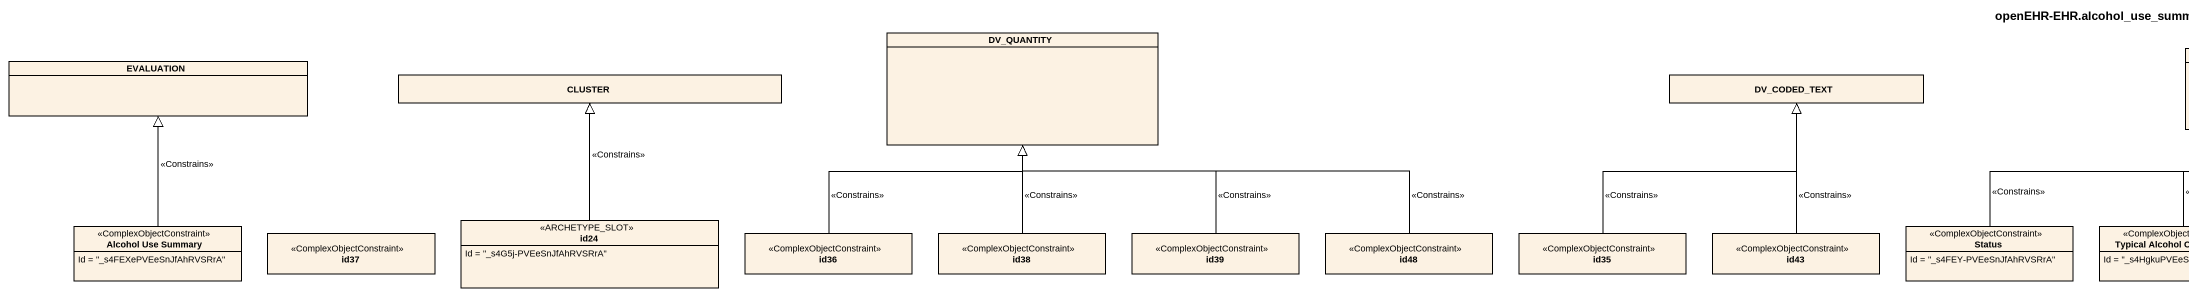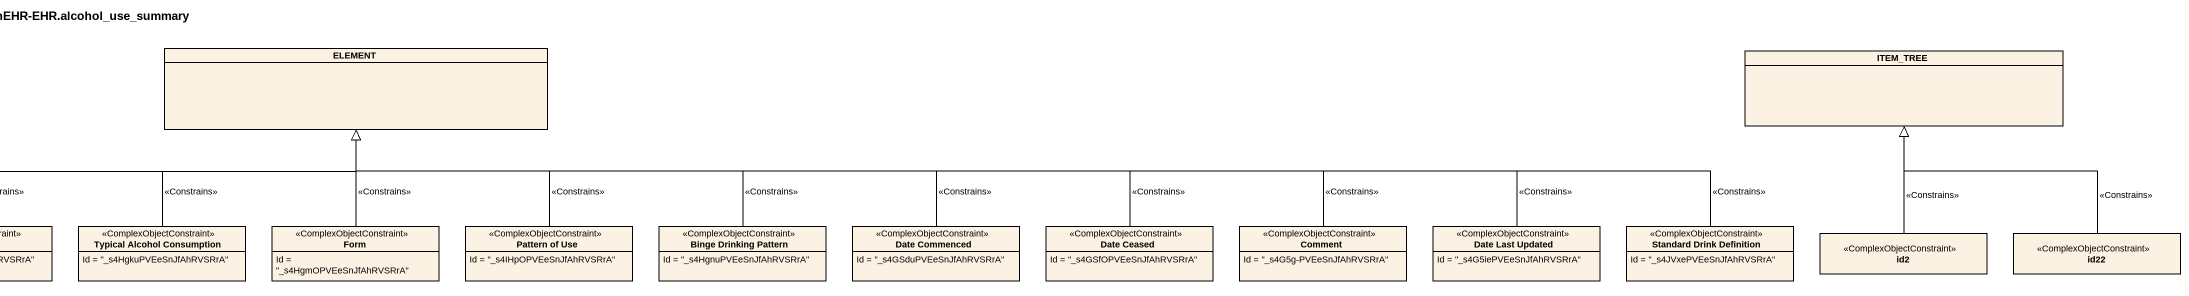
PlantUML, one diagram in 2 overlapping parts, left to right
@startuml
title openEHR-EHR.alcohol_use_summary
hide circle
hide empty members
class DV_QUANTITY
class EVALUATION
class CLUSTER
class DV_CODED_TEXT
class ELEMENT
class ITEM_TREE
class "Alcohol Use Summary" as Alcohol_Use_Summary <<ComplexObjectConstraint>> {
  Id = "_s4FEXePVEeSnJfAhRVSRrA"
}
class id37 <<ComplexObjectConstraint>>
class id24 <<ARCHETYPE_SLOT>> {
  Id = "_s4G5j-PVEeSnJfAhRVSRrA"
}
class id36 <<ComplexObjectConstraint>>
class id38 <<ComplexObjectConstraint>>
class id39 <<ComplexObjectConstraint>>
class id48 <<ComplexObjectConstraint>>
class id35 <<ComplexObjectConstraint>>
class id43 <<ComplexObjectConstraint>>
class Status <<ComplexObjectConstraint>> {
  Id = "_s4FEY-PVEeSnJfAhRVSRrA"
}
class "Typical Alcohol Consumption" as Typical_Alcohol_Consumption <<ComplexObjectConstraint>> {
  Id = "_s4HgkuPVEeSnJfAhRVSRrA"
}
class Form <<ComplexObjectConstraint>> {
  Id = "_s4HgmOPVEeSnJfAhRVSRrA"
}
class "Pattern of Use" as Pattern_of_Use <<ComplexObjectConstraint>> {
  Id = "_s4IHpOPVEeSnJfAhRVSRrA"
}
class "Binge Drinking Pattern" as Binge_Drinking_Pattern <<ComplexObjectConstraint>> {
  Id = "_s4HgnuPVEeSnJfAhRVSRrA"
}
class "Date Commenced" as Date_Commenced <<ComplexObjectConstraint>> {
  Id = "_s4GSduPVEeSnJfAhRVSRrA"
}
class "Date Ceased" as Date_Ceased <<ComplexObjectConstraint>> {
  Id = "_s4GSfOPVEeSnJfAhRVSRrA"
}
class Comment <<ComplexObjectConstraint>> {
  Id = "_s4G5g-PVEeSnJfAhRVSRrA"
}
class "Date Last Updated" as Date_Last_Updated <<ComplexObjectConstraint>> {
  Id = "_s4G5iePVEeSnJfAhRVSRrA"
}
class "Standard Drink Definition" as Standard_Drink_Definition <<ComplexObjectConstraint>> {
  Id = "_s4JVxePVEeSnJfAhRVSRrA"
}
class id2 <<ComplexObjectConstraint>>
class id22 <<ComplexObjectConstraint>>
Alcohol_Use_Summary -up-|> EVALUATION : <<Constrains>>
id24 -up-|> CLUSTER : <<Constrains>>
id36 -up-|> DV_QUANTITY : <<Constrains>>
id38 -up-|> DV_QUANTITY : <<Constrains>>
id39 -up-|> DV_QUANTITY : <<Constrains>>
id48 -left-|> DV_QUANTITY : <<Constrains>>
id35 -up-|> DV_CODED_TEXT : <<Constrains>>
id43 -up-|> DV_CODED_TEXT : <<Constrains>>
Status -right-|> ELEMENT : <<Constrains>>
Typical_Alcohol_Consumption -up-|> ELEMENT : <<Constrains>>
Form -up-|> ELEMENT : <<Constrains>>
Pattern_of_Use -up-|> ELEMENT : <<Constrains>>
Binge_Drinking_Pattern -left-|> ELEMENT : <<Constrains>>
Date_Commenced -left-|> ELEMENT : <<Constrains>>
Date_Ceased -left-|> ELEMENT : <<Constrains>>
Comment -left-|> ELEMENT : <<Constrains>>
Date_Last_Updated -left-|> ELEMENT : <<Constrains>>
Standard_Drink_Definition -left-|> ELEMENT : <<Constrains>>
id2 -up-|> ITEM_TREE : <<Constrains>>
id22 -up-|> ITEM_TREE : <<Constrains>>
@enduml
